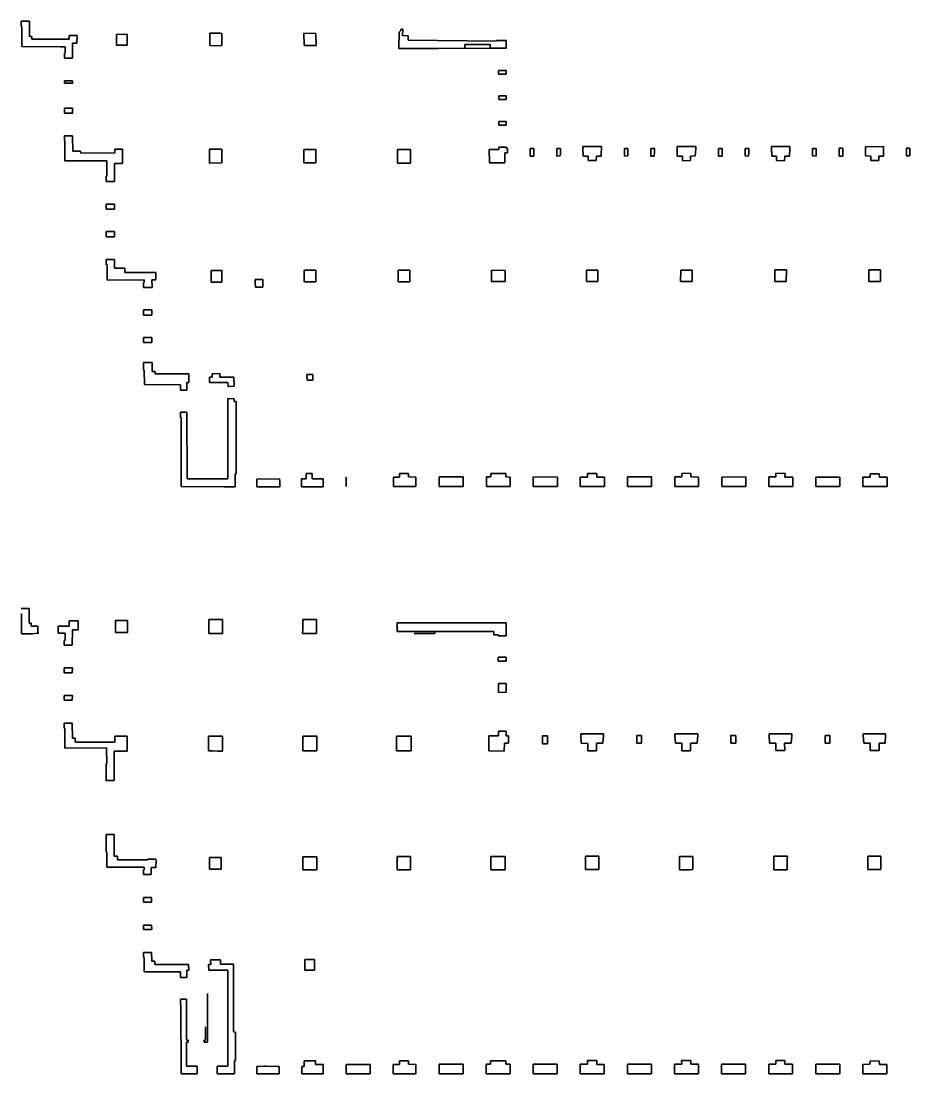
# Model space of a CAD drawing. Header units: millimetres. Extents: x -2569 to 735611, y -420503 to 265310.
# Drawn here: x 11572 to 78582, y -131938 to -52545 of the extents above; entities that cross this region are included whole.
import ezdxf

# ---------------------------------------------------------------- set-up
doc = ezdxf.new("R2010")
doc.units = ezdxf.units.MM
doc.layers.add('02 KANTAVA', color=24, linetype='Continuous', lineweight=35)

msp = doc.modelspace()

# ---------------------------------------------------------------- linework, layer by layer
at = {"layer": '02 KANTAVA'}
for p, q in [((11580, -52938), (11580, -52545)), ((12207, -52545), (11580, -52545)), ((11626, -52945), (11580, -52938)), ((11626, -54475), (11626, -52945)), ((12215, -53705), (12207, -52545)), ((40232, -53206), (40232, -53166)), ((40232, -53166), (40342, -53166)), ((40233, -53206), (40233, -53166)), ((40233, -53166), (40343, -53166)), ((40342, -53166), (40335, -53646)), ((40343, -53166), (40335, -53646)), ((12387, -53712), (12215, -53705)), ((12396, -53899), (12387, -53712)), ((15203, -53908), (12396, -53899)), ((15203, -53628), (15203, -53908)), ((15789, -53631), (15203, -53628)), ((15777, -54216), (15789, -53631)), ((18758, -53552), (19566, -53544)), ((18760, -54355), (18758, -53552)), ((19562, -54353), (19566, -53544)), ((25792, -54393), (25792, -53463)), ((25792, -53463), (26572, -53463)), ((26572, -53463), (26711, -53474)), ((26718, -54401), (26711, -53474)), ((33805, -53473), (32899, -53471)), ((32899, -53471), (32908, -54392)), ((33814, -54383), (33805, -53473)), ((40075, -53372), (40056, -54617)), ((40192, -53246), (40075, -53373)), ((40232, -53206), (40192, -53206)), ((40192, -53206), (40192, -53246)), ((40335, -53646), (40755, -53650)), ((40335, -53646), (40755, -53650)), ((40755, -53650), (40749, -53990)), ((40755, -53650), (40750, -53990)), ((14534, -54484), (11626, -54475)), ((14534, -54484), (11626, -54475)), ((14534, -54484), (14894, -54484)), ((14534, -54484), (14894, -54484)), ((14893, -54976), (14894, -54484)), ((14893, -54976), (14894, -54484)), ((15456, -55346), (15459, -54221)), ((15459, -54221), (15777, -54216)), ((18760, -54355), (19562, -54353)), ((25792, -54393), (26561, -54403)), ((26561, -54403), (26718, -54401)), ((32908, -54392), (33814, -54383)), ((40056, -54617), (42885, -54610)), ((47419, -54059), (40750, -53990)), ((43015, -54610), (42885, -54610)), ((43015, -54610), (46946, -54601)), ((45023, -54606), (45027, -54301)), ((45027, -54301), (46947, -54301)), ((46947, -54601), (46947, -54301)), ((46947, -54601), (47807, -54599)), ((48150, -54019), (47419, -54019)), ((47419, -54019), (47419, -54059)), ((47807, -54599), (48151, -54599)), ((48151, -54599), (48150, -54019)), ((14838, -54976), (14893, -54976)), ((14838, -55346), (14838, -54976)), ((15456, -55346), (14838, -55346)), ((47559, -56262), (48152, -56262)), ((47559, -56262), (47574, -56544)), ((48152, -56539), (48152, -56262)), ((15449, -57045), (14838, -57045)), ((14838, -57222), (14838, -57045)), ((15450, -57222), (15449, -57045)), ((47574, -56544), (47824, -56539)), ((47824, -56539), (48152, -56539)), ((15464, -57222), (14838, -57222)), ((47586, -58187), (48153, -58187)), ((47586, -58187), (47588, -58465)), ((47588, -58465), (47820, -58464)), ((47820, -58464), (48153, -58464)), ((48153, -58464), (48153, -58187)), ((14837, -59493), (14837, -59116)), ((15452, -59116), (14837, -59116)), ((15474, -59493), (14837, -59493)), ((15452, -59493), (15452, -59116)), ((47586, -60117), (47580, -60396)), ((47586, -60117), (48155, -60117)), ((48155, -60395), (48155, -60117)), ((47580, -60396), (47834, -60395)), ((47834, -60395), (48155, -60395)), ((14836, -61582), (14836, -61202)), ((15453, -61202), (14836, -61202)), ((14884, -61585), (14836, -61582)), ((14884, -61585), (14836, -61582)), ((14883, -63081), (14884, -61585)), ((15470, -62356), (15453, -61202)), ((16061, -62353), (15470, -62356)), ((16074, -62496), (16061, -62353)), ((16074, -62496), (18634, -62494)), ((18634, -62214), (19207, -62204)), ((18634, -62494), (18634, -62214)), ((19221, -63276), (19207, -62204)), ((25781, -62215), (25780, -63267)), ((26552, -62205), (25781, -62215)), ((26552, -62205), (26709, -62203)), ((26708, -63245), (26709, -62203)), ((32884, -63242), (32892, -62230)), ((33800, -62230), (32892, -62230)), ((33793, -63243), (33800, -62230)), ((39956, -62237), (39951, -63258)), ((39956, -62237), (40930, -62236)), ((40924, -63257), (40930, -62236)), ((46867, -62222), (46880, -63234)), ((46867, -62222), (47581, -62222)), ((46867, -62222), (46880, -63234)), ((47581, -62046), (48156, -62046)), ((47581, -62046), (47581, -62222)), ((48037, -62485), (48236, -62487)), ((48037, -62485), (48037, -63244)), ((48156, -62046), (48156, -62153)), ((48156, -62153), (48236, -62153)), ((48236, -62487), (48236, -62153)), ((49955, -62152), (50230, -62152)), ((49955, -62723), (49955, -62152)), ((50219, -62722), (50230, -62506)), ((50230, -62506), (50230, -62152)), ((51970, -62152), (52227, -62151)), ((51970, -62723), (51970, -62152)), ((51970, -62723), (52219, -62714)), ((52219, -62714), (52227, -62500)), ((52227, -62500), (52227, -62151)), ((53930, -62151), (53930, -62010)), ((53930, -62010), (55336, -62011)), ((53936, -62724), (53930, -62151)), ((55307, -62493), (55336, -62151)), ((55307, -62725), (55307, -62493)), ((55336, -62011), (55336, -62151)), ((57052, -62149), (57318, -62149)), ((57052, -62723), (57052, -62149)), ((57052, -62723), (57317, -62717)), ((57317, -62717), (57318, -62490)), ((57318, -62490), (57318, -62149)), ((59045, -62149), (59319, -62148)), ((59045, -62724), (59045, -62149)), ((59310, -62721), (59319, -62492)), ((59319, -62492), (59319, -62148)), ((61031, -62013), (62437, -62014)), ((61031, -62148), (61031, -62013)), ((61041, -62731), (61031, -62148)), ((62050, -62734), (62401, -62717)), ((62401, -62717), (62409, -62494)), ((62409, -62494), (62437, -62147)), ((62437, -62014), (62437, -62147)), ((64421, -62146), (64150, -62146)), ((64150, -62727), (64150, -62146)), ((64419, -62727), (64421, -62492)), ((64421, -62492), (64421, -62146)), ((66428, -62145), (66151, -62145)), ((66151, -62718), (66151, -62145)), ((66151, -62718), (66423, -62721)), ((66423, -62721), (66428, -62482)), ((66428, -62482), (66428, -62145)), ((68135, -62145), (68135, -62007)), ((68135, -62007), (69520, -62013)), ((68161, -62721), (68135, -62145)), ((69497, -62732), (69520, -62145)), ((69520, -62013), (69520, -62145)), ((71511, -62143), (71238, -62143)), ((71238, -62486), (71238, -62143)), ((71238, -62486), (71241, -62719)), ((71241, -62719), (71511, -62723)), ((71511, -62723), (71511, -62143)), ((73512, -62142), (73236, -62142)), ((73236, -62492), (73236, -62142)), ((73236, -62492), (73240, -62732)), ((73512, -62724), (73512, -62142)), ((75231, -62019), (76597, -62003)), ((75231, -62142), (75231, -62019)), ((75243, -62486), (75231, -62142)), ((75243, -62486), (75243, -62720)), ((76597, -62003), (76597, -62142)), ((76600, -62730), (76597, -62142)), ((78319, -62480), (78314, -62717)), ((78314, -62717), (78582, -62720)), ((78319, -62141), (78582, -62141)), ((78319, -62480), (78319, -62141)), ((78582, -62720), (78582, -62141)), ((18030, -63080), (14883, -63081)), ((18034, -64244), (18030, -63080)), ((19221, -63276), (18611, -63276)), ((18611, -63276), (18615, -64443)), ((25780, -63267), (26708, -63245)), ((32884, -63242), (33793, -63243)), ((39951, -63258), (40924, -63257)), ((46880, -63234), (48005, -63244)), ((46880, -63234), (48005, -63244)), ((48005, -63244), (48037, -63244)), ((49955, -62723), (50219, -62722)), ((53936, -62724), (54336, -62726)), ((54336, -63072), (54336, -62726)), ((54336, -63072), (54937, -63064)), ((54937, -63064), (54953, -62730)), ((54953, -62730), (55307, -62725)), ((59045, -62724), (59310, -62721)), ((61041, -62731), (61444, -62732)), ((61444, -63073), (61444, -62732)), ((61444, -63073), (62047, -63069)), ((62047, -63069), (62050, -62734)), ((64150, -62727), (64419, -62727)), ((68161, -62721), (68526, -62723)), ((68526, -63065), (68526, -62723)), ((68526, -63065), (69134, -63075)), ((69134, -63075), (69141, -62724)), ((69141, -62724), (69497, -62732)), ((73240, -62732), (73512, -62724)), ((75243, -62720), (75627, -62737)), ((75627, -62737), (75632, -63064)), ((75632, -63064), (76240, -63059)), ((76240, -62733), (76600, -62730)), ((76240, -63059), (76240, -62733)), ((17991, -64643), (17990, -64244)), ((17990, -64244), (18034, -64244)), ((17990, -64244), (18034, -64244)), ((18615, -64643), (17991, -64643)), ((18615, -64643), (18615, -64443)), ((18595, -66344), (17991, -66344)), ((17991, -66732), (17991, -66344)), ((18595, -66344), (18617, -66344)), ((18618, -66732), (18617, -66344)), ((18618, -66732), (17991, -66732)), ((18618, -68411), (17991, -68411)), ((17992, -68827), (17991, -68411)), ((18614, -68827), (17992, -68827)), ((18613, -68630), (18618, -68461)), ((18613, -68630), (18614, -68827)), ((18618, -68461), (18618, -68411)), ((17992, -70917), (17992, -70515)), ((18611, -70515), (17992, -70515)), ((18617, -71167), (18611, -70515)), ((17992, -70917), (18057, -70910)), ((18051, -72071), (18057, -70910)), ((19384, -71168), (18617, -71167)), ((19383, -71511), (19384, -71168)), ((25892, -71345), (25898, -72225)), ((25892, -71345), (26706, -71345)), ((32908, -71330), (32908, -72053)), ((33794, -71338), (32908, -71330)), ((33799, -72052), (33794, -71338)), ((40008, -71335), (40000, -72210)), ((40008, -71335), (40884, -71335)), ((40877, -72210), (40884, -71335)), ((47029, -71333), (48060, -71343)), ((47029, -71333), (47031, -72192)), ((48062, -72182), (48060, -71343)), ((54194, -71335), (55047, -71329)), ((54194, -71335), (54207, -72196)), ((55060, -72191), (55047, -71329)), ((61290, -72191), (61299, -71330)), ((62171, -71327), (61299, -71330)), ((62162, -72195), (62171, -71327)), ((68391, -72174), (68405, -71304)), ((69267, -71306), (68405, -71304)), ((69254, -72177), (69267, -71306)), ((75481, -72174), (75486, -71315)), ((76355, -71314), (75486, -71315)), ((76350, -72177), (76355, -71314)), ((20855, -72068), (18051, -72071)), ((19383, -71511), (21723, -71511)), ((20855, -72268), (20855, -72068)), ((21435, -72053), (21721, -72046)), ((21444, -72644), (21435, -72053)), ((21721, -72046), (21723, -71662)), ((21723, -71662), (21723, -71511)), ((29226, -72223), (29226, -72041)), ((29788, -72045), (29226, -72041)), ((29235, -72600), (29226, -72223)), ((29788, -72200), (29788, -72045)), ((29788, -72200), (29788, -72600)), ((32908, -72053), (32908, -72221)), ((32908, -72221), (33799, -72220)), ((33799, -72052), (33799, -72220)), ((40000, -72210), (40877, -72210)), ((47031, -72192), (47548, -72196)), ((47548, -72196), (48062, -72182)), ((54207, -72196), (55060, -72191)), ((61290, -72191), (62162, -72195)), ((68391, -72174), (69254, -72177)), ((75481, -72174), (76350, -72177)), ((20798, -72268), (20855, -72268)), ((20799, -72644), (20798, -72268)), ((21444, -72644), (20799, -72644)), ((29388, -72600), (29235, -72600)), ((29788, -72600), (29388, -72600)), ((21429, -74333), (20802, -74333)), ((20803, -74711), (20802, -74333)), ((21434, -74711), (21429, -74333)), ((21434, -74711), (20803, -74711)), ((21439, -76406), (20806, -76406)), ((20807, -76783), (20806, -76406)), ((21440, -76783), (20807, -76783)), ((21439, -76406), (21440, -76603)), ((21440, -76603), (21440, -76783)), ((20811, -78856), (20810, -78293)), ((21443, -78293), (20810, -78293)), ((21443, -78293), (21444, -78973)), ((20861, -78870), (20811, -78856)), ((20870, -79958), (20861, -78870)), ((21444, -78973), (21684, -78973)), ((21684, -78973), (21684, -79143)), ((21684, -79143), (24224, -79151)), ((26566, -79133), (25985, -79135)), ((25985, -79135), (25986, -79394)), ((26566, -79133), (26566, -79390)), ((27614, -79391), (26566, -79390)), ((27625, -80077), (27614, -79391)), ((33126, -79205), (33137, -79633)), ((33126, -79205), (33559, -79205)), ((33559, -79629), (33559, -79205)), ((23598, -79966), (20870, -79958)), ((23597, -80381), (23598, -79966)), ((24078, -80382), (24078, -79812)), ((24224, -79812), (24224, -79530)), ((25781, -79811), (27136, -79810)), ((27136, -79810), (27168, -79809)), ((27168, -79809), (27174, -80108)), ((27174, -80108), (27223, -80116)), ((27223, -80116), (27231, -80094)), ((27231, -80094), (27625, -80077)), ((33137, -79633), (33559, -79629)), ((24022, -80381), (23597, -80381)), ((24022, -80381), (24078, -80382)), ((27169, -81017), (27172, -87058)), ((27169, -81017), (27631, -81025)), ((27631, -81025), (27632, -81228)), ((27785, -81228), (27632, -81228)), ((27785, -86696), (27785, -81228)), ((23592, -82440), (23593, -82030)), ((23632, -82448), (23592, -82440)), ((23632, -82448), (23592, -82440)), ((24031, -82030), (23593, -82030)), ((23643, -87653), (23632, -82448)), ((24075, -82031), (24031, -82030)), ((24088, -87067), (24075, -82031)), ((24088, -87067), (27172, -87058)), ((27785, -86696), (27701, -86696)), ((27701, -87204), (27701, -86696)), ((27701, -87204), (27701, -87658)), ((29352, -87077), (31062, -87063)), ((29352, -87077), (29352, -87657)), ((31062, -87063), (31070, -87189)), ((31070, -87189), (31070, -87656)), ((32723, -87063), (32707, -87194)), ((32707, -87194), (32707, -87655)), ((32723, -87063), (33060, -87063)), ((33060, -86664), (33060, -87063)), ((33060, -86664), (33510, -86664)), ((33510, -86664), (33510, -87063)), ((33510, -87063), (34346, -87063)), ((34346, -87063), (34346, -87655)), ((36093, -86939), (36093, -87654)), ((39643, -86939), (40107, -86939)), ((39643, -86939), (39643, -87652)), ((40779, -86657), (40104, -86660)), ((40107, -86939), (40104, -86660)), ((40779, -86657), (40787, -86921)), ((41338, -86938), (40787, -86921)), ((41338, -86938), (41338, -87651)), ((44900, -86922), (43095, -86924)), ((43095, -86924), (43095, -87651)), ((44900, -86922), (44900, -87650)), ((46650, -86922), (46650, -87649)), ((46650, -86922), (46975, -86922)), ((47544, -86667), (46975, -86668)), ((46975, -86668), (46975, -86922)), ((48115, -86663), (47544, -86667)), ((48115, -86663), (48118, -86922)), ((48451, -86927), (48118, -86922)), ((48451, -86927), (48451, -87648)), ((52007, -86929), (50189, -86925)), ((50189, -86925), (50189, -87648)), ((52007, -86929), (52007, -87648)), ((53733, -86926), (54278, -86926)), ((53733, -86926), (53733, -87648)), ((54278, -86926), (54282, -86652)), ((54980, -86650), (54282, -86652)), ((54980, -86650), (54976, -86939)), ((55550, -86939), (54976, -86939)), ((55550, -86939), (55550, -87648)), ((59106, -86923), (57289, -86924)), ((57289, -86924), (57289, -87647)), ((59106, -86923), (59106, -87647)), ((61382, -86923), (60852, -86925)), ((60852, -86925), (60852, -87647)), ((62068, -86645), (61379, -86656)), ((61379, -86656), (61382, -86923)), ((62068, -86645), (62068, -86925)), ((62068, -86925), (62649, -86927)), ((62649, -86927), (62649, -87647)), ((66200, -86924), (64392, -86928)), ((64392, -86928), (64392, -87646)), ((66200, -86924), (66200, -87646)), ((68476, -86915), (67945, -86925)), ((67945, -86925), (67945, -87646)), ((69164, -86655), (68471, -86647)), ((68476, -86915), (68471, -86647)), ((69154, -86931), (69164, -86655)), ((69745, -86931), (69154, -86931)), ((69745, -86931), (69745, -87646)), ((73299, -86930), (71488, -86929)), ((71488, -86929), (71488, -87645)), ((73299, -86930), (73299, -87645)), ((75577, -86928), (75035, -86935)), ((75035, -86935), (75035, -87645)), ((75590, -86691), (75577, -86928)), ((76273, -86682), (75590, -86691)), ((76273, -86682), (76291, -86948)), ((76855, -86950), (76291, -86948)), ((76855, -86950), (76855, -87645)), ((23643, -87653), (26872, -87658)), ((27701, -87658), (26872, -87658)), ((31070, -87656), (29352, -87657)), ((34346, -87655), (32707, -87655)), ((36093, -87654), (36093, -87654)), ((41338, -87651), (39643, -87652)), ((44900, -87650), (43095, -87651)), ((47551, -87649), (46650, -87649)), ((48451, -87648), (47551, -87649)), ((52007, -87648), (50189, -87648)), ((55550, -87648), (53733, -87648)), ((59106, -87647), (57289, -87647)), ((62649, -87647), (60852, -87647)), ((66200, -87646), (64392, -87646)), ((69745, -87646), (67945, -87646)), ((73299, -87645), (71488, -87645)), ((76855, -87645), (75035, -87645)), ((12172, -96844), (11572, -96844)), ((12192, -97939), (12172, -96844)), ((11617, -98755), (11617, -97225)), ((12339, -97943), (12192, -97939)), ((12345, -98170), (12339, -97943)), ((12847, -98170), (12345, -98170)), ((12847, -98706), (12847, -98170)), ((14887, -98170), (14367, -98170)), ((14367, -98706), (14367, -98170)), ((14886, -98170), (15191, -98171)), ((14887, -98170), (15191, -98171)), ((15191, -97768), (15191, -98171)), ((15867, -97771), (15191, -97768)), ((15868, -97974), (15866, -98434)), ((15866, -98457), (15866, -98434)), ((15867, -97771), (15868, -97974)), ((18686, -97972), (18686, -97739)), ((18997, -97739), (18686, -97739)), ((18686, -97739), (19599, -97739)), ((18686, -98660), (18686, -97739)), ((18686, -97972), (18686, -98432)), ((19394, -97739), (18997, -97739)), ((19590, -97739), (19394, -97739)), ((19599, -97739), (19599, -98660)), ((26102, -97676), (25718, -97676)), ((25718, -97965), (25718, -97676)), ((26102, -97676), (25718, -97676)), ((25718, -97965), (25718, -97676)), ((25718, -98425), (25718, -97965)), ((25718, -98425), (25718, -97965)), ((25718, -98723), (25718, -98425)), ((25718, -98723), (25718, -98425)), ((25718, -98723), (25718, -98425)), ((26391, -97676), (26102, -97676)), ((26391, -97676), (26102, -97676)), ((26757, -97676), (26391, -97676)), ((26757, -97676), (26391, -97676)), ((26753, -98714), (26754, -98424)), ((26753, -98714), (26754, -98424)), ((26756, -97964), (26754, -98424)), ((26756, -97964), (26754, -98424)), ((26756, -97964), (26757, -97676)), ((26756, -97964), (26757, -97676)), ((32802, -98419), (32800, -98714)), ((32802, -98419), (32800, -98714)), ((32804, -97959), (32802, -98419)), ((32804, -97959), (32802, -98419)), ((32806, -97674), (32804, -97959)), ((32806, -97674), (32804, -97959)), ((32806, -97674), (33840, -97674)), ((32806, -97674), (33840, -97674)), ((33840, -98418), (33840, -97674)), ((33840, -98418), (33840, -97958)), ((33840, -98726), (33840, -98418)), ((33840, -98726), (33840, -98418)), ((39923, -97910), (39919, -98567)), ((39923, -97910), (48142, -97910)), ((48142, -97910), (48142, -98914)), ((12361, -98757), (11617, -98755)), ((12343, -98757), (11617, -98755)), ((12907, -98706), (12343, -98757)), ((14367, -98706), (14886, -98706)), ((14885, -99255), (14886, -98706)), ((15419, -99601), (15447, -98455)), ((15447, -98455), (15866, -98457)), ((19599, -98660), (18686, -98660)), ((25718, -98723), (26111, -98720)), ((25718, -98723), (26111, -98720)), ((25718, -98723), (26111, -98720)), ((26491, -98716), (26111, -98720)), ((26491, -98716), (26111, -98720)), ((26491, -98716), (26753, -98714)), ((26491, -98716), (26753, -98714)), ((32800, -98714), (33173, -98718)), ((32800, -98714), (33173, -98718)), ((33173, -98718), (33453, -98721)), ((33173, -98718), (33453, -98721)), ((33453, -98721), (33840, -98726)), ((33453, -98721), (33840, -98726)), ((39919, -98567), (44086, -98571)), ((42178, -98715), (41208, -98715)), ((42754, -98716), (42178, -98715)), ((43043, -98570), (42751, -98570)), ((42751, -98570), (42754, -98716)), ((44941, -98571), (44086, -98571)), ((47207, -98571), (44941, -98571)), ((47207, -98821), (47207, -98571)), ((47547, -98821), (47207, -98821)), ((47547, -98891), (47547, -98821)), ((47547, -98891), (47787, -98914)), ((47787, -98914), (48142, -98914)), ((14829, -99255), (14885, -99255)), ((14829, -99601), (14829, -99255)), ((15419, -99601), (14829, -99601)), ((14830, -99255), (14885, -99255)), ((47547, -100521), (47547, -100801)), ((47547, -100521), (48143, -100521)), ((47547, -100801), (48144, -100801)), ((48143, -100521), (48144, -100801)), ((15446, -101322), (14829, -101322)), ((14829, -101683), (14829, -101322)), ((15417, -101683), (15446, -101322)), ((15417, -101683), (14829, -101683)), ((47569, -103178), (47569, -102490)), ((47569, -102490), (48145, -102490)), ((47569, -103178), (48145, -103152)), ((48145, -102490), (48145, -103152)), ((15452, -103403), (14828, -103403)), ((14828, -103760), (14828, -103403)), ((15432, -103760), (14828, -103760)), ((15432, -103760), (15452, -103403)), ((15435, -105482), (14828, -105482)), ((14828, -105861), (14828, -105482)), ((15438, -106627), (15435, -105482)), ((14876, -105865), (14828, -105861)), ((14875, -105865), (14828, -105861)), ((14874, -107361), (14875, -105865)), ((14875, -107361), (14876, -105865)), ((47576, -106095), (47576, -106443)), ((47576, -106095), (48147, -106095)), ((48147, -106095), (48147, -106433)), ((53761, -106290), (55478, -106299)), ((53761, -106431), (53761, -106290)), ((55478, -106299), (55478, -106430)), ((60862, -106427), (60862, -106293)), ((60862, -106293), (62589, -106294)), ((62589, -106427), (62589, -106294)), ((67967, -106286), (69671, -106292)), ((67967, -106286), (67967, -106424)), ((69672, -106424), (69671, -106292)), ((75063, -106299), (76749, -106283)), ((75063, -106299), (75063, -106421)), ((76749, -106421), (76749, -106283)), ((76749, -106283), (76749, -106421)), ((15438, -106627), (15663, -106627)), ((15663, -106627), (15663, -106913)), ((18021, -106913), (15663, -106913)), ((18634, -106913), (18021, -106913)), ((19014, -106476), (18634, -106477)), ((18634, -106477), (18634, -106913)), ((19014, -106476), (19394, -106476)), ((19560, -106475), (19394, -106476)), ((19560, -106475), (19570, -106916)), ((19565, -107590), (19568, -107058)), ((19570, -106916), (19568, -107058)), ((25713, -106463), (26765, -106463)), ((25713, -107581), (25713, -106463)), ((26765, -107594), (26765, -106463)), ((32811, -106463), (33867, -106463)), ((32811, -106463), (32811, -107578)), ((33867, -107571), (33867, -106463)), ((39874, -107572), (39874, -106463)), ((39874, -106463), (40991, -106463)), ((40991, -107576), (40991, -106463)), ((46845, -106443), (47576, -106443)), ((46845, -106950), (46845, -106443)), ((46845, -107580), (46845, -106950)), ((48008, -106998), (47991, -107597)), ((48008, -106998), (48320, -106995)), ((48147, -106433), (48320, -106433)), ((48320, -106995), (48320, -106433)), ((50882, -107034), (50882, -106432)), ((50882, -106432), (51246, -106432)), ((50882, -107034), (51246, -107034)), ((51246, -107034), (51246, -106432)), ((53800, -107008), (53761, -106431)), ((54289, -107013), (53800, -107008)), ((54289, -107577), (54289, -107013)), ((54954, -107578), (54959, -107005)), ((54959, -107005), (55431, -107000)), ((55431, -107000), (55478, -106430)), ((57984, -106995), (57984, -106429)), ((57984, -106429), (58341, -106429)), ((57984, -106995), (58341, -106993)), ((58341, -106993), (58341, -106429)), ((60905, -106996), (60862, -106427)), ((60905, -106996), (61383, -106989)), ((61384, -107565), (61383, -106989)), ((62047, -107566), (62047, -106988)), ((62047, -106988), (62531, -106999)), ((62531, -106999), (62589, -106427)), ((65467, -106425), (65065, -106426)), ((65089, -106426), (65089, -106996)), ((65089, -106996), (65467, -106995)), ((65467, -106425), (65467, -106995)), ((67997, -106992), (67967, -106424)), ((67997, -106992), (68476, -106999)), ((68476, -106999), (68478, -107560)), ((69634, -106999), (69137, -106999)), ((69137, -106999), (69141, -107553)), ((69634, -106999), (69672, -106424)), ((72550, -106422), (72184, -106423)), ((72184, -106998), (72184, -106423)), ((72184, -106998), (72550, -107001)), ((72550, -107001), (72550, -106422)), ((75106, -106991), (75063, -106421)), ((75106, -106991), (75580, -106996)), ((75580, -106996), (75575, -107546)), ((76255, -106996), (76725, -106996)), ((76255, -107546), (76255, -106996)), ((76725, -106996), (76749, -106421)), ((18022, -107352), (14875, -107361)), ((18026, -108523), (18022, -107352)), ((18594, -109817), (18594, -107590)), ((19565, -107590), (18594, -107590)), ((25713, -107581), (26021, -107585)), ((26401, -107589), (26021, -107585)), ((26401, -107589), (26765, -107594)), ((32811, -107578), (33125, -107576)), ((33505, -107574), (33024, -107577)), ((33505, -107574), (33867, -107571)), ((40636, -107576), (39874, -107572)), ((40991, -107576), (40636, -107576)), ((46845, -107580), (47991, -107597)), ((54289, -107577), (54444, -107577)), ((54444, -107577), (54824, -107578)), ((54824, -107578), (54954, -107578)), ((61384, -107565), (61544, -107565)), ((61544, -107565), (61924, -107566)), ((61924, -107566), (62047, -107566)), ((62024, -107566), (62047, -107566)), ((68478, -107560), (68646, -107558)), ((68646, -107558), (69026, -107559)), ((69026, -107559), (69141, -107553)), ((75575, -107546), (75749, -107553)), ((76255, -107546), (75749, -107553)), ((17982, -108523), (18026, -108523)), ((17983, -109817), (17982, -108523)), ((17983, -109817), (17933, -109817)), ((17983, -109817), (17933, -109817)), ((18236, -109817), (17983, -109817)), ((18236, -109817), (17983, -109817)), ((18236, -109817), (18594, -109817)), ((18236, -109817), (18594, -109817)), ((17984, -113895), (17984, -114797)), ((18594, -113895), (17984, -113895)), ((18594, -113895), (18594, -115525)), ((17984, -115197), (17984, -114797)), ((18048, -115190), (17984, -115197)), ((18043, -116351), (18048, -115190)), ((18594, -115525), (18854, -115525)), ((18854, -115525), (18854, -115785)), ((18854, -115785), (21104, -115785)), ((21321, -115749), (21104, -115749)), ((21104, -115785), (21104, -115749)), ((21321, -115749), (21649, -115749)), ((21728, -115749), (21649, -115749)), ((21728, -115749), (21759, -115856)), ((21759, -115856), (21731, -116364)), ((25781, -115847), (25781, -115619)), ((26021, -115619), (25781, -115619)), ((25781, -115847), (25781, -116312)), ((26021, -115619), (26401, -115619)), ((26663, -115619), (26401, -115619)), ((26664, -115846), (26663, -115619)), ((26664, -115846), (26665, -116302)), ((32802, -115833), (32802, -115561)), ((33125, -115561), (32802, -115561)), ((32802, -115833), (32802, -116297)), ((33125, -115561), (33505, -115561)), ((33863, -115561), (33505, -115561)), ((33862, -115830), (33861, -116293)), ((33862, -115830), (33863, -115561)), ((40242, -115548), (39926, -115548)), ((39926, -115813), (39926, -115548)), ((39926, -115813), (39926, -116273)), ((40242, -115548), (40622, -115548)), ((40924, -115548), (40622, -115548)), ((40925, -115810), (40924, -115548)), ((40925, -115810), (40926, -116270)), ((47276, -115549), (46993, -115549)), ((46993, -115793), (46993, -115549)), ((46993, -115793), (46993, -116253)), ((47276, -115549), (47826, -115549)), ((48059, -115549), (47776, -115549)), ((48062, -115790), (48059, -115549)), ((48062, -115790), (48068, -116250)), ((54123, -115773), (54123, -115526)), ((54430, -115526), (54123, -115526)), ((54123, -116233), (54123, -115773)), ((54430, -115526), (54810, -115526)), ((55130, -115526), (54810, -115526)), ((55130, -115770), (55129, -116230)), ((55130, -115770), (55130, -115526)), ((61219, -115534), (61220, -115753)), ((61219, -115534), (62219, -115534)), ((61220, -115753), (61221, -116213)), ((62219, -116210), (62219, -115534)), ((68320, -116192), (68322, -115732)), ((68322, -115527), (68322, -115732)), ((68322, -115527), (68632, -115527)), ((68632, -115527), (69112, -115527)), ((69112, -115527), (69339, -115527)), ((69322, -116190), (69334, -115730)), ((69339, -115527), (69334, -115730)), ((75411, -115712), (75404, -116172)), ((75414, -115518), (75411, -115712)), ((75414, -115518), (76399, -115518)), ((76399, -115710), (76399, -115518)), ((76399, -116170), (76399, -115710)), ((20847, -116347), (18043, -116351)), ((20790, -116547), (20847, -116547)), ((20791, -116905), (20790, -116547)), ((20847, -116547), (20847, -116347)), ((21382, -116366), (21731, -116364)), ((21382, -116905), (21382, -116366)), ((21731, -116364), (21731, -116312)), ((25781, -116495), (25781, -116312)), ((25781, -116495), (26021, -116498)), ((26401, -116498), (26021, -116498)), ((26401, -116502), (26665, -116504)), ((26665, -116504), (26665, -116302)), ((32802, -116549), (32802, -116297)), ((32802, -116549), (33125, -116548)), ((33505, -116548), (33125, -116548)), ((33505, -116548), (33860, -116546)), ((33860, -116546), (33861, -116293)), ((39926, -116542), (39926, -116273)), ((39926, -116542), (40240, -116545)), ((40240, -116545), (40620, -116548)), ((40620, -116548), (40927, -116550)), ((40927, -116550), (40926, -116270)), ((46993, -116543), (46993, -116253)), ((46993, -116543), (47274, -116544)), ((47774, -116548), (47274, -116544)), ((47774, -116548), (48071, -116549)), ((48071, -116549), (48068, -116250)), ((54123, -116517), (54123, -116233)), ((54123, -116517), (54429, -116521)), ((54809, -116525), (54429, -116521)), ((54809, -116525), (55129, -116528)), ((55129, -116528), (55129, -116230)), ((61221, -116213), (61222, -116542)), ((61222, -116542), (61528, -116539)), ((62008, -116536), (61528, -116539)), ((62008, -116536), (62219, -116534)), ((62219, -116534), (62219, -116210)), ((68320, -116192), (68318, -116535)), ((68318, -116535), (68630, -116536)), ((69110, -116538), (68630, -116536)), ((69110, -116538), (69314, -116538)), ((69322, -116190), (69314, -116538)), ((75404, -116172), (75399, -116519)), ((75399, -116519), (76399, -116528)), ((76399, -116528), (76399, -116170)), ((21382, -116905), (20791, -116905)), ((21402, -118645), (20794, -118645)), ((20795, -118984), (20794, -118645)), ((21413, -118984), (20795, -118984)), ((21413, -118984), (21402, -118645)), ((21410, -120708), (20798, -120708)), ((20799, -121043), (20798, -120708)), ((21418, -121043), (20799, -121043)), ((21418, -121043), (21410, -120708)), ((20803, -123135), (20802, -122777)), ((21408, -122777), (20802, -122777)), ((21422, -123432), (21408, -122777)), ((20853, -123150), (20803, -123135)), ((20861, -124237), (20853, -123150)), ((21649, -123433), (21422, -123432)), ((21649, -123433), (21665, -123681)), ((24194, -123681), (21665, -123681)), ((24218, -124114), (24194, -123681)), ((25714, -123681), (25885, -123681)), ((25714, -123681), (25718, -124114)), ((25885, -123681), (25863, -123335)), ((26021, -123337), (25863, -123335)), ((26401, -123337), (26021, -123337)), ((26401, -123337), (26614, -123344)), ((26614, -123344), (26609, -123657)), ((27596, -123654), (26609, -123657)), ((27596, -128775), (27596, -123654)), ((33125, -123308), (32965, -123308)), ((32965, -124123), (32965, -123308)), ((33505, -123308), (33125, -123308)), ((33505, -123308), (33694, -123309)), ((33700, -124123), (33694, -123309)), ((23590, -124245), (20861, -124237)), ((23589, -124654), (23590, -124245)), ((24058, -124654), (24058, -124114)), ((24058, -124114), (24218, -124114)), ((25718, -124114), (27158, -124114)), ((27158, -124114), (27157, -131357)), ((32965, -124123), (33700, -124123)), ((24058, -124654), (23589, -124654)), ((25626, -129552), (25626, -125860)), ((23583, -126720), (23584, -126308)), ((24056, -126308), (23584, -126308)), ((23634, -131933), (23624, -126728)), ((24056, -129382), (24056, -126308)), ((25466, -129382), (25466, -128384)), ((24166, -129382), (24056, -129382)), ((24166, -129552), (24166, -129382)), ((25366, -129552), (25366, -129382)), ((25366, -129382), (25466, -129382)), ((27739, -128779), (27596, -128775)), ((27734, -130932), (27739, -128779)), ((24056, -131342), (24056, -129552)), ((24056, -129552), (24166, -129552)), ((25626, -129552), (25366, -129552)), ((27654, -130934), (27734, -130932)), ((27654, -130934), (27654, -131938)), ((33770, -130953), (32911, -130953)), ((32911, -131380), (32911, -130953)), ((33770, -130953), (33770, -131229)), ((40771, -130937), (40096, -130940)), ((40099, -131219), (40096, -130940)), ((40771, -130937), (40779, -131200)), ((47537, -130947), (46968, -130948)), ((46968, -130948), (46968, -131201)), ((48108, -130943), (47537, -130947)), ((48108, -130943), (48110, -131201)), ((54270, -131206), (54274, -130931)), ((54972, -130929), (54274, -130931)), ((54972, -130929), (54968, -131218)), ((62060, -130924), (61371, -130935)), ((61371, -130935), (61375, -131202)), ((62060, -130924), (62060, -131205)), ((69156, -130934), (68463, -130926)), ((68468, -131194), (68463, -130926)), ((69146, -131210), (69156, -130934)), ((75582, -130970), (75570, -131207)), ((76265, -130961), (75582, -130970)), ((76265, -130961), (76283, -131228)), ((24056, -131342), (24856, -131342)), ((24856, -131935), (24856, -131342)), ((27157, -131357), (26362, -131352)), ((26362, -131352), (26364, -131742)), ((26364, -131742), (26364, -131937)), ((29873, -131364), (29354, -131373)), ((29354, -131373), (29354, -131937)), ((30030, -131364), (29873, -131364)), ((30030, -131364), (31021, -131370)), ((31021, -131370), (31021, -131936)), ((32730, -131380), (32730, -131935)), ((32730, -131380), (32911, -131380)), ((34337, -131229), (33770, -131229)), ((34337, -131229), (34337, -131934)), ((37895, -131219), (36085, -131219)), ((36085, -131219), (36085, -131934)), ((37895, -131219), (37895, -131933)), ((39635, -131219), (39635, -131932)), ((39635, -131219), (40099, -131219)), ((41330, -131217), (40779, -131200)), ((41330, -131217), (41330, -131931)), ((44893, -131201), (43088, -131203)), ((43088, -131203), (43088, -131930)), ((44893, -131201), (44893, -131930)), ((46643, -131201), (46643, -131929)), ((46643, -131201), (46968, -131201)), ((48443, -131206), (48110, -131201)), ((48443, -131206), (48443, -131928)), ((51999, -131208), (50181, -131204)), ((50181, -131204), (50181, -131928)), ((51999, -131208), (51999, -131928)), ((53725, -131206), (53725, -131927)), ((53725, -131206), (54270, -131206)), ((55542, -131218), (54968, -131218)), ((55542, -131218), (55542, -131927)), ((59098, -131202), (57282, -131204)), ((57282, -131204), (57282, -131927)), ((59098, -131202), (59098, -131927)), ((61375, -131202), (60845, -131205)), ((60845, -131205), (60845, -131926)), ((62060, -131205), (62641, -131206)), ((62641, -131206), (62641, -131926)), ((66193, -131203), (64384, -131207)), ((64384, -131207), (64384, -131926)), ((66193, -131203), (66193, -131926)), ((68468, -131194), (67937, -131204)), ((67937, -131204), (67937, -131925)), ((69737, -131210), (69146, -131210)), ((69737, -131210), (69737, -131925)), ((73291, -131210), (71480, -131208)), ((71480, -131208), (71480, -131925)), ((73291, -131210), (73291, -131925)), ((75570, -131207), (75027, -131214)), ((75027, -131214), (75027, -131925)), ((76847, -131229), (76283, -131228)), ((76847, -131229), (76847, -131924)), ((23634, -131933), (24856, -131935)), ((26364, -131937), (26864, -131938)), ((27654, -131938), (26864, -131938)), ((31021, -131936), (29354, -131937)), ((34337, -131934), (32730, -131935)), ((37895, -131933), (36085, -131934)), ((41330, -131931), (39635, -131932)), ((44893, -131930), (43088, -131930)), ((47543, -131928), (46643, -131929)), ((48443, -131928), (47543, -131928)), ((51999, -131928), (50181, -131928)), ((55542, -131927), (53725, -131927)), ((59098, -131927), (57282, -131927)), ((62641, -131926), (60845, -131926)), ((66193, -131926), (64384, -131926)), ((69737, -131925), (67937, -131925)), ((73291, -131925), (71480, -131925)), ((76847, -131924), (75027, -131925))]:
    msp.add_line(p, q, dxfattribs=at)
at = {"layer": '02 KANTAVA', "ltscale": 50}
for p, q in [((26706, -72225), (26706, -71339)), ((25898, -72225), (26706, -72225)), ((24224, -79713), (24224, -79151)), ((24078, -79812), (24224, -79812)), ((25781, -79394), (25986, -79394)), ((25781, -79394), (25781, -79811))]:
    msp.add_line(p, q, dxfattribs=at)

doc.saveas('drawing.dxf')
